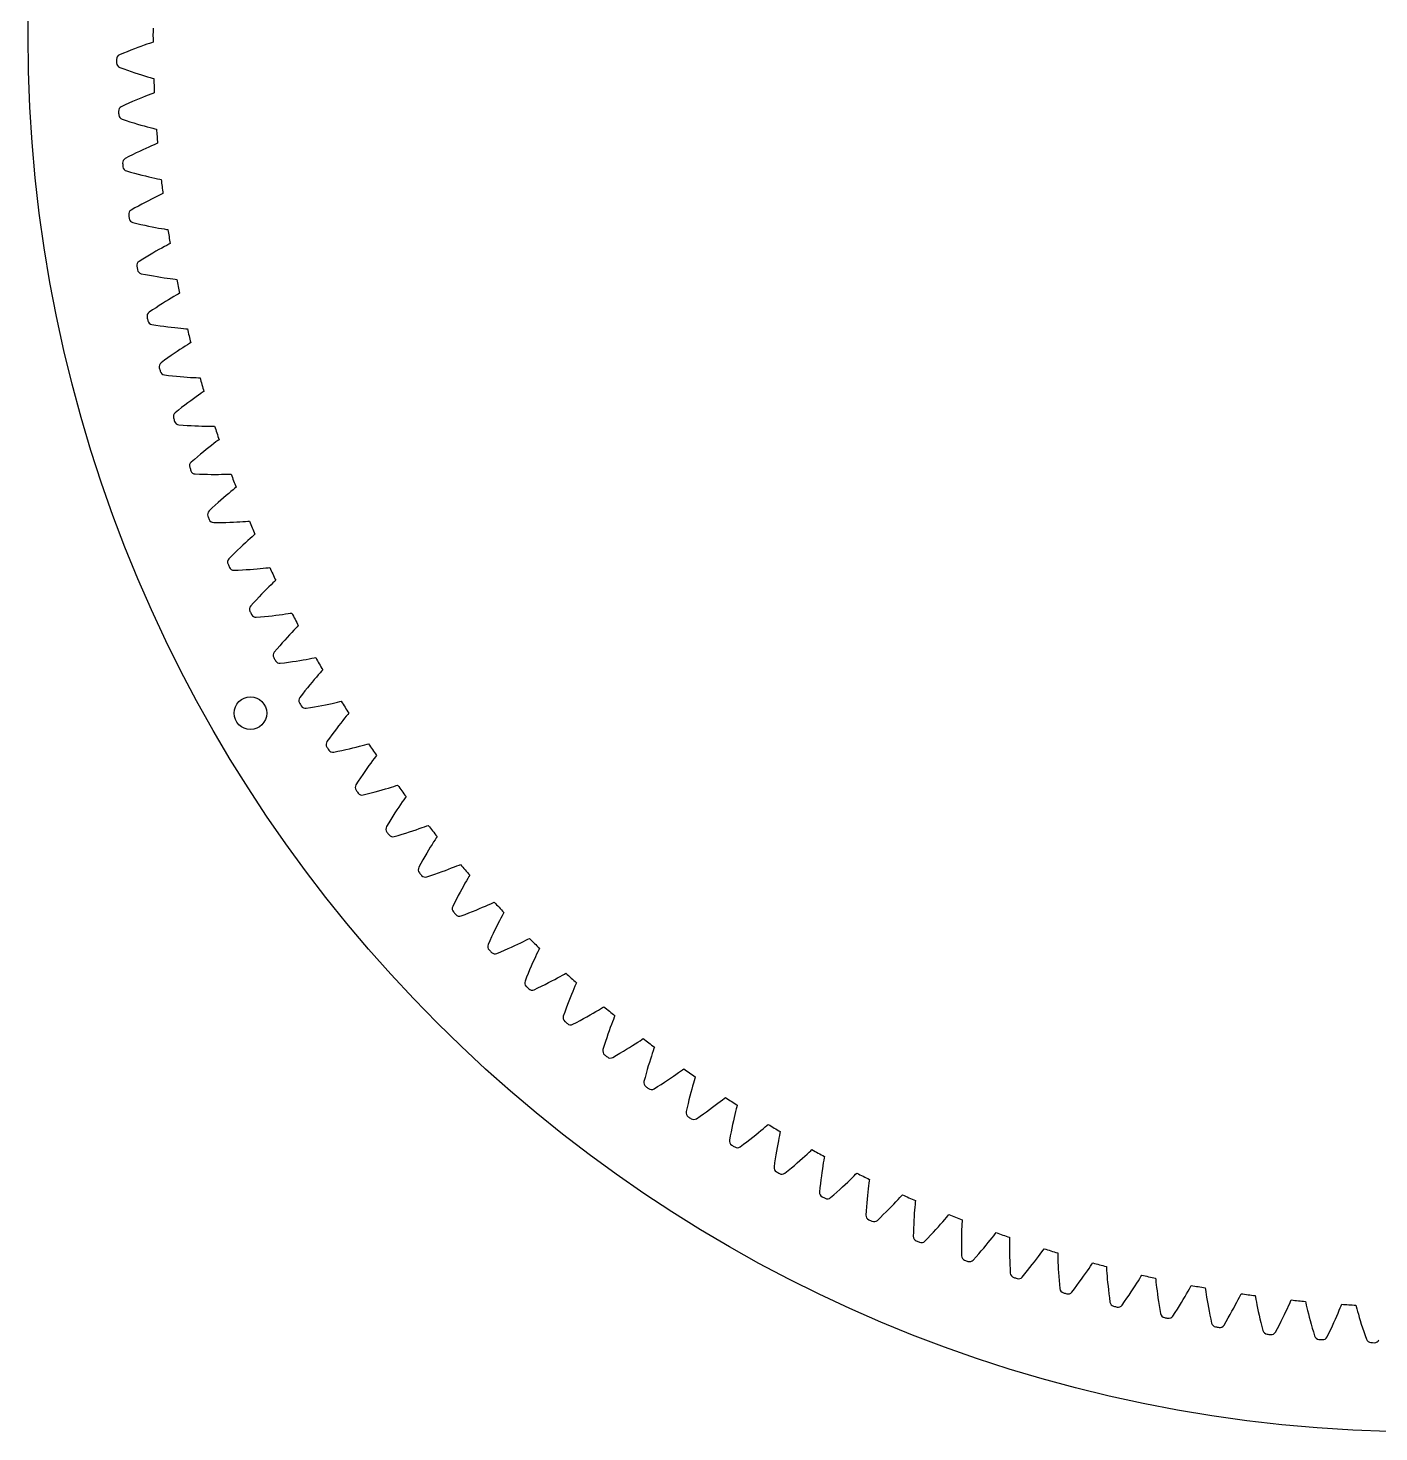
# Model space of a CAD drawing. Header units: millimetres. Extents: x -107 to 107, y -107 to 107.
# Drawn here: x -107.1 to -3.5, y -107.1 to 0.5 of the extents above; entities that cross this region are included whole.
import ezdxf

# ---------------------------------------------------------------- set-up
doc = ezdxf.new("R2010")
doc.units = ezdxf.units.MM

msp = doc.modelspace()

# ---------------------------------------------------------------- linework, layer by layer
at = {"layer": 'fixed_ring'}
for p, q in [((-98.927861, -1.050909), (-99.198449, -1.155532)), ((-98.668536, -0.953098), (-98.927861, -1.050909)), ((-98.421803, -0.862297), (-98.668536, -0.953098)), ((-98.189429, -0.778823), (-98.421803, -0.862297)), ((-97.973919, -0.703203), (-98.189429, -0.778823)), ((-97.779179, -0.636376), (-97.973919, -0.703203)), ((-97.612498, -0.580329), (-97.779179, -0.636376)), ((-97.49849, -0.542611), (-97.612498, -0.580329)), ((-99.769436, -1.384749), (-100.068299, -1.508315)), ((-99.479256, -1.266838), (-99.769436, -1.384749)), ((-99.198449, -1.155532), (-99.479256, -1.266838)), ((-100.04915, -2.471244), (-99.745611, -2.582831)), ((-99.745611, -2.582831), (-99.450972, -2.689112)), ((-99.450972, -2.689112), (-99.165962, -2.789166)), ((-99.165962, -2.789166), (-98.891429, -2.882948)), ((-98.891429, -2.882948), (-98.62842, -2.970373)), ((-98.62842, -2.970373), (-98.378272, -3.051293)), ((-98.378272, -3.051293), (-98.142764, -3.125462)), ((-98.142764, -3.125462), (-97.924418, -3.192455)), ((-97.924418, -3.192455), (-97.727174, -3.251486)), ((-97.727174, -3.251486), (-97.558397, -3.300863)), ((-97.558397, -3.300863), (-97.44298, -3.334018)), ((-99.635505, -5.350139), (-99.92922, -5.48549)), ((-99.350242, -5.220785), (-99.635505, -5.350139)), ((-99.074083, -5.098403), (-99.350242, -5.220785)), ((-98.807868, -4.983106), (-99.074083, -5.098403)), ((-98.552637, -4.875062), (-98.807868, -4.983106)), ((-98.309708, -4.774523), (-98.552637, -4.875062)), ((-98.080837, -4.681877), (-98.309708, -4.774523)), ((-97.868504, -4.597748), (-98.080837, -4.681877)), ((-97.676574, -4.523233), (-97.868504, -4.597748)), ((-97.512253, -4.460603), (-97.676574, -4.523233)), ((-97.399835, -4.418382), (-97.512253, -4.460603)), ((-99.871803, -6.446896), (-99.564067, -6.546327)), ((-99.564067, -6.546327), (-99.265437, -6.64081)), ((-99.265437, -6.64081), (-98.976674, -6.729454)), ((-98.976674, -6.729454), (-98.698629, -6.812248)), ((-98.698629, -6.812248), (-98.432353, -6.889147)), ((-98.432353, -6.889147), (-98.179185, -6.960058)), ((-98.179185, -6.960058), (-97.940914, -7.024805)), ((-97.940914, -7.024805), (-97.720077, -7.083064)), ((-97.720077, -7.083064), (-97.520643, -7.134207)), ((-97.520643, -7.134207), (-97.350036, -7.176835)), ((-97.350036, -7.176835), (-97.233392, -7.205376)), ((-97.817159, -8.577528), (-98.042166, -8.679199)), ((-97.608338, -8.485024), (-97.817159, -8.577528)), ((-97.419523, -8.402937), (-97.608338, -8.485024)), ((-97.257822, -8.333824), (-97.419523, -8.402937)), ((-97.147171, -8.287167), (-97.257822, -8.333824)), ((-99.34403, -9.30707), (-99.632131, -9.453991)), ((-99.064136, -9.166477), (-99.34403, -9.30707)), ((-98.79306, -9.033212), (-99.064136, -9.166477)), ((-98.531639, -8.907423), (-98.79306, -9.033212)), ((-98.280905, -8.789317), (-98.531639, -8.907423)), ((-98.042166, -8.679199), (-98.280905, -8.789317)), ((-99.536538, -10.412354), (-99.225093, -10.499471)), ((-99.225093, -10.499471), (-98.922942, -10.582007)), ((-98.922942, -10.582007), (-98.630883, -10.659102)), ((-98.630883, -10.659102), (-98.349767, -10.730775)), ((-98.349767, -10.730775), (-98.080644, -10.797027)), ((-98.080644, -10.797027), (-97.824857, -10.857818)), ((-97.824857, -10.857818), (-97.5842, -10.913041)), ((-97.5842, -10.913041), (-97.361222, -10.962474)), ((-97.361222, -10.962474), (-97.159912, -11.005648)), ((-97.159912, -11.005648), (-96.987745, -11.041459)), ((-96.987745, -11.041459), (-96.870059, -11.06534)), ((-98.099612, -12.817655), (-98.355824, -12.953739)), ((-97.853772, -12.689674), (-98.099612, -12.817655)), ((-97.619599, -12.570152), (-97.853772, -12.689674)), ((-97.398812, -12.459616), (-97.619599, -12.570152)), ((-97.193834, -12.358883), (-97.398812, -12.459616)), ((-97.008431, -12.269354), (-97.193834, -12.358883)), ((-96.849606, -12.193867), (-97.008431, -12.269354)), ((-96.740897, -12.142848), (-96.849606, -12.193867)), ((-98.895472, -13.249284), (-99.177504, -13.407543)), ((-98.621388, -13.097675), (-98.895472, -13.249284)), ((-98.355824, -12.953739), (-98.621388, -13.097675)), ((-99.043885, -14.361347), (-98.729223, -14.436014)), ((-98.729223, -14.436014), (-98.424029, -14.506473)), ((-98.424029, -14.506473), (-98.129136, -14.571895)), ((-98.129136, -14.571895), (-97.845393, -14.632336)), ((-97.845393, -14.632336), (-97.573849, -14.687836)), ((-97.573849, -14.687836), (-97.315847, -14.738409)), ((-97.315847, -14.738409), (-97.073185, -14.784021)), ((-97.073185, -14.784021), (-96.848418, -14.82455)), ((-96.848418, -14.82455), (-96.645551, -14.859686)), ((-96.645551, -14.859686), (-96.472096, -14.888624)), ((-96.472096, -14.888624), (-96.353553, -14.907808)), ((-96.443949, -16.116371), (-96.625646, -16.2132)), ((-96.28825, -16.034629), (-96.443949, -16.116371)), ((-96.181657, -15.979329), (-96.28825, -16.034629)), ((-98.29054, -17.170549), (-98.566057, -17.339894)), ((-98.0227, -17.008163), (-98.29054, -17.170549)), ((-97.763069, -16.853782), (-98.0227, -17.008163)), ((-97.512469, -16.70762), (-97.763069, -16.853782)), ((-97.271911, -16.569967), (-97.512469, -16.70762)), ((-97.042675, -16.44123), (-97.271911, -16.569967)), ((-96.826457, -16.322002), (-97.042675, -16.44123)), ((-96.625646, -16.2132), (-96.826457, -16.322002)), ((-98.394624, -18.287633), (-98.077241, -18.349731)), ((-98.077241, -18.349731), (-97.769488, -18.408)), ((-97.769488, -18.408), (-97.472228, -18.461647)), ((-97.472228, -18.461647), (-97.186305, -18.510759)), ((-97.186305, -18.510759), (-96.912769, -18.55542)), ((-96.912769, -18.55542), (-96.652961, -18.595695)), ((-96.652961, -18.595695), (-96.408678, -18.631624)), ((-96.408678, -18.631624), (-96.182477, -18.663185)), ((-96.182477, -18.663185), (-95.978373, -18.690229)), ((-95.978373, -18.690229), (-95.803905, -18.712248)), ((-95.803905, -18.712248), (-95.684694, -18.726703)), ((-96.536243, -20.424059), (-96.771139, -20.571167)), ((-96.312307, -20.28631), (-96.536243, -20.424059)), ((-96.101, -20.158581), (-96.312307, -20.28631)), ((-95.904673, -20.041881), (-96.101, -20.158581)), ((-95.72697, -19.937905), (-95.904673, -20.041881)), ((-95.574644, -19.850037), (-95.72697, -19.937905)), ((-95.470333, -19.790543), (-95.574644, -19.850037)), ((-97.53019, -21.064663), (-97.798757, -21.244828)), ((-97.269017, -20.891757), (-97.53019, -21.064663)), ((-97.015729, -20.727176), (-97.269017, -20.891757)), ((-96.771139, -20.571167), (-97.015729, -20.727176)), ((-97.58978, -22.185002), (-97.27018, -22.234433)), ((-97.27018, -22.234433), (-96.960353, -22.280421)), ((-96.960353, -22.280421), (-96.661195, -22.322207)), ((-96.661195, -22.322207), (-96.373546, -22.359913)), ((-96.373546, -22.359913), (-96.098451, -22.393664)), ((-96.098451, -22.393664), (-95.837247, -22.423579)), ((-95.837247, -22.423579), (-95.591728, -22.449767)), ((-95.591728, -22.449767), (-95.364451, -22.47231)), ((-95.364451, -22.47231), (-95.159434, -22.491218)), ((-95.159434, -22.491218), (-94.984229, -22.506283)), ((-94.984229, -22.506283), (-94.864537, -22.515988)), ((-94.709914, -23.634059), (-94.858626, -23.727913)), ((-94.608051, -23.570464), (-94.709914, -23.634059)), ((-96.361533, -24.742317), (-96.615624, -24.92547)), ((-96.114988, -24.567797), (-96.361533, -24.742317)), ((-95.876793, -24.402186), (-96.114988, -24.567797)), ((-95.647932, -24.245856), (-95.876793, -24.402186)), ((-95.429649, -24.099313), (-95.647932, -24.245856)), ((-95.223587, -23.963284), (-95.429649, -24.099313)), ((-95.032055, -23.838872), (-95.223587, -23.963284)), ((-94.858626, -23.727913), (-95.032055, -23.838872)), ((-96.615624, -24.92547), (-96.876816, -25.11617)), ((-96.630627, -26.047292), (-96.309314, -26.083978)), ((-96.309314, -26.083978), (-95.997904, -26.117612)), ((-95.997904, -26.117612), (-95.697321, -26.147471)), ((-95.697321, -26.147471), (-95.408401, -26.173712)), ((-95.408401, -26.173712), (-95.132181, -26.196499)), ((-95.132181, -26.196499), (-94.869995, -26.216005)), ((-94.869995, -26.216005), (-94.623629, -26.232412)), ((-94.623629, -26.232412), (-94.395635, -26.245902)), ((-94.395635, -26.245902), (-94.190028, -26.256644)), ((-94.190028, -26.256644), (-94.014363, -26.264732)), ((-94.014363, -26.264732), (-93.894379, -26.26967)), ((-94.396097, -27.87421), (-94.608382, -28.029315)), ((-94.195607, -27.730097), (-94.396097, -27.87421)), ((-94.009172, -27.598168), (-94.195607, -27.730097)), ((-93.840292, -27.480402), (-94.009172, -27.598168)), ((-93.695428, -27.38071), (-93.840292, -27.480402)), ((-93.596174, -27.313116), (-93.695428, -27.38071)), ((-95.54829, -28.746864), (-95.801694, -28.947798)), ((-95.301681, -28.553754), (-95.54829, -28.746864)), ((-95.062269, -28.36957), (-95.301681, -28.553754)), ((-94.830847, -28.194621), (-95.062269, -28.36957)), ((-94.608382, -28.029315), (-94.830847, -28.194621)), ((-95.518681, -29.868396), (-95.196164, -29.892279)), ((-95.196164, -29.892279), (-94.883663, -29.913505)), ((-94.883663, -29.913505), (-94.58213, -29.931391)), ((-94.58213, -29.931391), (-94.292395, -29.946124)), ((-94.292395, -29.946124), (-94.015488, -29.957912)), ((-94.015488, -29.957912), (-93.752733, -29.966979)), ((-93.752733, -29.966979), (-93.50591, -29.973578)), ((-93.50591, -29.973578), (-93.27756, -29.977993)), ((-93.27756, -29.977993), (-93.071689, -29.980552)), ((-93.071689, -29.980552), (-92.89584, -29.98165)), ((-92.89584, -29.98165), (-92.775756, -29.981814)), ((-92.673576, -31.189439), (-92.837641, -31.313826)), ((-92.532791, -31.084066), (-92.673576, -31.189439)), ((-92.436302, -31.012579), (-92.532791, -31.084066)), ((-93.859237, -32.126486), (-94.091137, -32.320042)), ((-93.634953, -31.942474), (-93.859237, -32.126486)), ((-93.419236, -31.768455), (-93.634953, -31.942474)), ((-93.213286, -31.605033), (-93.419236, -31.768455)), ((-93.018683, -31.453062), (-93.213286, -31.605033)), ((-92.837641, -31.313826), (-93.018683, -31.453062)), ((-94.329874, -32.522804), (-94.575089, -32.733653)), ((-94.091137, -32.320042), (-94.329874, -32.522804)), ((-94.255701, -33.642272), (-93.932489, -33.653313)), ((-93.932489, -33.653313), (-93.619391, -33.662099)), ((-93.619391, -33.662099), (-93.317386, -33.667983)), ((-93.317386, -33.667983), (-93.027294, -33.671186)), ((-93.027294, -33.671186), (-92.750137, -33.671955)), ((-92.750137, -33.671955), (-92.487229, -33.670569)), ((-92.487229, -33.670569), (-92.240339, -33.66735)), ((-92.240339, -33.66735), (-92.011994, -33.662683)), ((-92.011994, -33.662683), (-91.806184, -33.657056)), ((-91.806184, -33.657056), (-91.630431, -33.651161)), ((-91.630431, -33.651161), (-91.510434, -33.646551)), ((-92.082376, -35.457362), (-92.291004, -35.63982)), ((-91.883086, -35.285881), (-92.082376, -35.457362)), ((-91.694678, -35.126294), (-91.883086, -35.285881)), ((-91.519315, -34.97997), (-91.694678, -35.126294)), ((-91.360325, -34.849158), (-91.519315, -34.97997)), ((-91.22384, -34.738272), (-91.360325, -34.849158)), ((-91.130269, -34.663006), (-91.22384, -34.738272)), ((-92.962303, -36.247318), (-93.198942, -36.46775)), ((-92.731816, -36.035226), (-92.962303, -36.247318)), ((-92.507795, -35.832603), (-92.731816, -36.035226)), ((-92.291004, -35.63982), (-92.507795, -35.832603)), ((-92.843682, -37.362952), (-92.520287, -37.361135)), ((-92.520287, -37.361135), (-92.207087, -37.357467)), ((-92.207087, -37.357467), (-91.905087, -37.351339)), ((-91.905087, -37.351339), (-91.615097, -37.343006)), ((-91.615097, -37.343006), (-91.338129, -37.332756)), ((-91.338129, -37.332756), (-91.075484, -37.320919)), ((-91.075484, -37.320919), (-90.828917, -37.307887)), ((-90.828917, -37.307887), (-90.600938, -37.294146)), ((-90.600938, -37.294146), (-90.395514, -37.28034)), ((-90.395514, -37.28034), (-90.220135, -37.267463)), ((-90.220135, -37.267463), (-90.100416, -37.258086)), ((-90.056278, -38.590804), (-90.225685, -38.743984)), ((-89.902614, -38.453775), (-90.056278, -38.590804)), ((-89.770645, -38.33755), (-89.902614, -38.453775)), ((-89.680141, -38.258623), (-89.770645, -38.33755)), ((-91.225867, -39.69343), (-91.44774, -39.914518)), ((-91.010079, -39.482061), (-91.225867, -39.69343)), ((-90.801123, -39.280812), (-91.010079, -39.482061)), ((-90.599914, -39.090204), (-90.801123, -39.280812)), ((-90.407599, -38.910935), (-90.599914, -39.090204)), ((-90.225685, -38.743984), (-90.407599, -38.910935)), ((-91.44774, -39.914518), (-91.675428, -40.144183)), ((-89.51973, -40.912257), (-89.273876, -40.889433)), ((-89.273876, -40.889433), (-89.046624, -40.866638)), ((-89.046624, -40.866638), (-88.841911, -40.844677)), ((-88.841911, -40.844677), (-88.667182, -40.824838)), ((-88.667182, -40.824838), (-88.547931, -40.810708)), ((-91.284859, -41.024554), (-90.961792, -41.009882)), ((-90.961792, -41.009882), (-90.648985, -40.993764)), ((-90.648985, -40.993764), (-90.347468, -40.975635)), ((-90.347468, -40.975635), (-90.058038, -40.95578)), ((-90.058038, -40.95578), (-89.781696, -40.934527)), ((-89.781696, -40.934527), (-89.51973, -40.912257)), ((-88.175505, -41.876208), (-88.302749, -41.997588)), ((-88.08821, -41.793746), (-88.175505, -41.876208)), ((-89.167667, -42.859692), (-89.368457, -43.06909)), ((-88.974195, -42.661236), (-89.167667, -42.859692)), ((-88.789159, -42.474463), (-88.974195, -42.661236)), ((-88.614027, -42.300412), (-88.789159, -42.474463)), ((-88.450843, -42.140617), (-88.614027, -42.300412)), ((-88.302749, -41.997588), (-88.450843, -42.140617)), ((-89.788579, -43.518605), (-90.006956, -43.757141)), ((-89.575671, -43.288871), (-89.788579, -43.518605)), ((-89.368457, -43.06909), (-89.575671, -43.288871)), ((-89.581696, -44.621288), (-89.259467, -44.593783)), ((-89.259467, -44.593783), (-88.947549, -44.565242)), ((-88.947549, -44.565242), (-88.64699, -44.53514)), ((-88.64699, -44.53514), (-88.358579, -44.503794)), ((-88.358579, -44.503794), (-88.0833, -44.471571)), ((-88.0833, -44.471571), (-87.822427, -44.438904)), ((-87.822427, -44.438904), (-87.577674, -44.406324)), ((-87.577674, -44.406324), (-87.351508, -44.374513)), ((-87.351508, -44.374513), (-87.14783, -44.34443)), ((-87.14783, -44.34443), (-86.974028, -44.31766)), ((-86.974028, -44.31766), (-86.855433, -44.298801)), ((-87.20779, -46.164812), (-87.393219, -46.370803)), ((-87.030326, -45.97083), (-87.20779, -46.164812)), ((-86.862251, -45.789954), (-87.030326, -45.97083)), ((-86.70555, -45.623798), (-86.862251, -45.789954)), ((-86.563258, -45.474994), (-86.70555, -45.623798)), ((-86.440941, -45.348652), (-86.563258, -45.474994)), ((-86.356994, -45.262784), (-86.440941, -45.348652)), ((-87.987444, -47.05388), (-88.196165, -47.300909)), ((-87.783838, -46.815863), (-87.987444, -47.05388)), ((-87.585525, -46.588018), (-87.783838, -46.815863)), ((-87.393219, -46.370803), (-87.585525, -46.588018)), ((-87.736885, -48.147467), (-87.416005, -48.107172)), ((-87.416005, -48.107172), (-87.105468, -48.066253)), ((-87.105468, -48.066253), (-86.806344, -48.024226)), ((-86.806344, -48.024226), (-86.519407, -47.981438)), ((-86.519407, -47.981438), (-86.245627, -47.938297)), ((-86.245627, -47.938297), (-85.986258, -47.895284)), ((-85.986258, -47.895284), (-85.742994, -47.852999)), ((-85.742994, -47.852999), (-85.518272, -47.812222)), ((-85.518272, -47.812222), (-85.315951, -47.774065)), ((-85.315951, -47.774065), (-85.14335, -47.740406)), ((-85.14335, -47.740406), (-85.025599, -47.716847)), ((-85.133879, -49.394508), (-85.303491, -49.595391)), ((-84.973129, -49.207092), (-85.133879, -49.394508)), ((-84.823157, -49.034838), (-84.973129, -49.207092)), ((-84.686894, -48.880495), (-84.823157, -49.034838)), ((-84.569696, -48.749389), (-84.686894, -48.880495)), ((-84.489229, -48.660252), (-84.569696, -48.749389)), ((-86.047182, -50.514753), (-86.245918, -50.769885)), ((-85.8532, -50.26883), (-86.047182, -50.514753)), ((-85.664102, -50.03328), (-85.8532, -50.26883)), ((-85.480584, -49.808592), (-85.664102, -50.03328)), ((-85.303491, -49.595391), (-85.480584, -49.808592)), ((-85.753345, -51.597514), (-85.43432, -51.544494)), ((-85.43432, -51.544494), (-85.125655, -51.491262)), ((-85.125655, -51.491262), (-84.828438, -51.437375)), ((-84.828438, -51.437375), (-84.543429, -51.383214)), ((-84.543429, -51.383214), (-84.271581, -51.329222)), ((-84.271581, -51.329222), (-84.014127, -51.275932)), ((-84.014127, -51.275932), (-83.772737, -51.224009)), ((-83.772737, -51.224009), (-83.549813, -51.17433)), ((-83.549813, -51.17433), (-83.34917, -51.128159)), ((-83.34917, -51.128159), (-83.178044, -51.087665)), ((-83.178044, -51.087665), (-83.061322, -51.059444)), ((-82.949646, -52.546425), (-83.102819, -52.740083)), ((-82.806641, -52.368345), (-82.949646, -52.546425)), ((-82.676622, -52.208705), (-82.806641, -52.368345)), ((-82.564729, -52.073044), (-82.676622, -52.208705)), ((-82.48787, -51.980778), (-82.564729, -52.073044)), ((-83.786811, -53.642311), (-83.970863, -53.895752)), ((-83.607227, -53.39943), (-83.786811, -53.642311)), ((-83.432787, -53.167623), (-83.607227, -53.39943)), ((-83.26431, -52.947551), (-83.432787, -53.167623)), ((-83.102819, -52.740083), (-83.26431, -52.947551)), ((-83.970863, -53.895752), (-84.159298, -54.158583)), ((-83.317546, -54.900314), (-83.011242, -54.834852)), ((-83.011242, -54.834852), (-82.716402, -54.769192)), ((-82.716402, -54.769192), (-82.433772, -54.703743)), ((-82.433772, -54.703743), (-82.164285, -54.638985)), ((-82.164285, -54.638985), (-81.909153, -54.575502)), ((-81.909153, -54.575502), (-81.670018, -54.514023)), ((-81.670018, -54.514023), (-81.449246, -54.45552)), ((-81.449246, -54.45552), (-81.250596, -54.40141)), ((-81.250596, -54.40141), (-81.081215, -54.354145)), ((-81.081215, -54.354145), (-80.965708, -54.321305)), ((-83.63421, -54.965975), (-83.317546, -54.900314)), ((-80.795003, -55.80267), (-80.940355, -56.002265)), ((-80.659191, -55.619045), (-80.795003, -55.80267)), ((-80.535622, -55.454363), (-80.659191, -55.619045)), ((-80.429211, -55.314361), (-80.535622, -55.454363)), ((-80.35608, -55.219113), (-80.429211, -55.314361)), ((-81.587938, -56.930973), (-81.761768, -57.191531)), ((-81.418152, -56.681144), (-81.587938, -56.930973)), ((-81.253066, -56.442586), (-81.418152, -56.681144)), ((-81.093471, -56.215989), (-81.253066, -56.442586)), ((-80.940355, -56.002265), (-81.093471, -56.215989)), ((-81.761768, -57.191531), (-81.939605, -57.461646)), ((-81.06903, -58.169325), (-80.76557, -58.091737)), ((-80.76557, -58.091737), (-80.473574, -58.014407)), ((-80.473574, -58.014407), (-80.193769, -57.937773)), ((-80.193769, -57.937773), (-79.92707, -57.862353)), ((-79.92707, -57.862353), (-79.674664, -57.788777)), ((-79.674664, -57.788777), (-79.438162, -57.717839)), ((-79.438162, -57.717839), (-79.21989, -57.650606)), ((-79.21989, -57.650606), (-79.023549, -57.588641)), ((-79.023549, -57.588641), (-78.856181, -57.534679)), ((-78.856181, -57.534679), (-78.742071, -57.497272)), ((-81.382833, -58.247523), (-81.06903, -58.169325)), ((-78.649909, -59.175896), (-78.794406, -59.395538)), ((-78.512607, -58.97068), (-78.649909, -59.175896)), ((-78.384202, -58.781801), (-78.512607, -58.97068)), ((-78.267278, -58.612337), (-78.384202, -58.781801)), ((-78.166517, -58.468215), (-78.267278, -58.612337)), ((-78.097231, -58.370134), (-78.166517, -58.468215)), ((-79.260057, -60.129615), (-79.423391, -60.396878)), ((-79.100338, -59.873234), (-79.260057, -60.129615)), ((-78.944866, -59.628301), (-79.100338, -59.873234)), ((-78.794406, -59.395538), (-78.944866, -59.628301)), ((-79.423391, -60.396878), (-79.590348, -60.67385)), ((-78.692326, -61.346358), (-78.392192, -61.256767)), ((-78.392192, -61.256767), (-78.103501, -61.167889)), ((-78.103501, -61.167889), (-77.826964, -61.080192)), ((-77.826964, -61.080192), (-77.563474, -60.994229)), ((-77.563474, -60.994229), (-77.314192, -60.910676)), ((-77.314192, -60.910676), (-77.080698, -60.830392)), ((-77.080698, -60.830392), (-76.865271, -60.754534)), ((-76.865271, -60.754534), (-76.671549, -60.684812)), ((-76.671549, -60.684812), (-76.506459, -60.624238)), ((-76.506459, -60.624238), (-76.393926, -60.582325)), ((-79.002773, -61.436971), (-78.692326, -61.346358)), ((-76.235101, -62.255958), (-76.370752, -62.481171)), ((-76.106066, -62.045445), (-76.235101, -62.255958)), ((-75.985272, -61.851611), (-76.106066, -62.045445)), ((-75.875177, -61.677632), (-75.985272, -61.851611)), ((-75.780226, -61.529618), (-75.875177, -61.677632)), ((-75.714894, -61.42886), (-75.780226, -61.529618)), ((-76.80685, -63.23318), (-76.959429, -63.506726)), ((-76.657449, -62.970652), (-76.80685, -63.23318)), ((-76.511839, -62.719731), (-76.657449, -62.970652)), ((-76.370752, -62.481171), (-76.511839, -62.719731)), ((-76.959429, -63.506726), (-77.115243, -63.790116)), ((-76.497794, -64.529273), (-76.191195, -64.42639)), ((-76.191195, -64.42639), (-75.894859, -64.324938)), ((-75.894859, -64.324938), (-75.60993, -64.224653)), ((-75.60993, -64.224653), (-75.337098, -64.126031)), ((-75.337098, -64.126031), (-75.077234, -64.02966)), ((-75.077234, -64.02966), (-74.831471, -63.936263)), ((-74.831471, -63.936263), (-74.601353, -63.846759)), ((-74.601353, -63.846759), (-74.389113, -63.762396)), ((-74.389113, -63.762396), (-74.198316, -63.685028)), ((-74.198316, -63.685028), (-74.035764, -63.617939)), ((-74.035764, -63.617939), (-73.924986, -63.571585)), ((-73.274111, -64.49373), (-73.363102, -64.645402)), ((-73.212836, -64.390455), (-73.274111, -64.49373)), ((-73.826339, -65.468008), (-73.95783, -65.711989)), ((-73.699749, -65.23758), (-73.826339, -65.468008)), ((-73.579186, -65.022104), (-73.699749, -65.23758)), ((-73.466193, -64.82362), (-73.579186, -65.022104)), ((-73.363102, -64.645402), (-73.466193, -64.82362)), ((-74.373779, -66.516156), (-74.518203, -66.805516)), ((-74.232195, -66.236761), (-74.373779, -66.516156)), ((-74.09335, -65.9685), (-74.232195, -66.236761)), ((-73.95783, -65.711989), (-74.09335, -65.9685)), ((-72.004048, -66.762172), (-71.79533, -66.669438)), ((-71.79533, -66.669438), (-71.607759, -66.584545)), ((-71.607759, -66.584545), (-71.448004, -66.511046)), ((-71.448004, -66.511046), (-71.339156, -66.460325)), ((-73.871855, -67.519542), (-73.569589, -67.404551)), ((-73.569589, -67.404551), (-73.277521, -67.291398)), ((-73.277521, -67.291398), (-72.996804, -67.179864)), ((-72.996804, -67.179864), (-72.728109, -67.070473)), ((-72.728109, -67.070473), (-72.472282, -66.963847)), ((-72.472282, -66.963847), (-72.230426, -66.860753)), ((-72.230426, -66.860753), (-72.004048, -66.762172)), ((-70.830949, -67.693131), (-70.935961, -67.895949)), ((-70.735025, -67.510954), (-70.830949, -67.693131)), ((-70.652134, -67.355864), (-70.735025, -67.510954)), ((-70.595014, -67.250235), (-70.652134, -67.355864)), ((-71.412094, -68.862039), (-71.540164, -69.135607)), ((-71.286879, -68.600343), (-71.412094, -68.862039)), ((-71.165192, -68.351327), (-71.286879, -68.600343)), ((-71.047863, -68.116048), (-71.165192, -68.351327)), ((-70.935961, -67.895949), (-71.047863, -68.116048)), ((-71.670528, -69.42041), (-71.803334, -69.715284)), ((-71.540164, -69.135607), (-71.670528, -69.42041)), ((-70.268255, -70.02885), (-70.004121, -69.908863)), ((-70.004121, -69.908863), (-69.752736, -69.792151)), ((-69.752736, -69.792151), (-69.51517, -69.679523)), ((-69.51517, -69.679523), (-69.292891, -69.572019)), ((-69.292891, -69.572019), (-69.088024, -69.471061)), ((-69.088024, -69.471061), (-68.903977, -69.378778)), ((-68.903977, -69.378778), (-68.747269, -69.298986)), ((-68.747269, -69.298986), (-68.640524, -69.243977)), ((-71.12911, -70.403048), (-70.831655, -70.276131)), ((-70.831655, -70.276131), (-70.544316, -70.151456)), ((-70.544316, -70.151456), (-70.268255, -70.02885)), ((-68.283636, -70.886811), (-68.391518, -71.126568)), ((-68.180573, -70.662437), (-68.283636, -70.886811)), ((-68.083707, -70.455604), (-68.180573, -70.662437)), ((-67.995102, -70.269758), (-68.083707, -70.455604)), ((-67.918442, -70.111495), (-67.995102, -70.269758)), ((-67.865566, -70.003678), (-67.918442, -70.111495)), ((-68.735013, -71.925136), (-68.853951, -72.214897)), ((-68.617921, -71.646692), (-68.735013, -71.925136)), ((-68.503209, -71.380225), (-68.617921, -71.646692)), ((-68.391518, -71.126568), (-68.503209, -71.380225)), ((-66.271475, -72.162836), (-66.091243, -72.063309)), ((-66.091243, -72.063309), (-65.937831, -71.97735)), ((-65.937831, -71.97735), (-65.833358, -71.918141)), ((-68.853951, -72.214897), (-68.974929, -72.514817)), ((-68.273896, -73.175233), (-67.981721, -73.03659)), ((-67.981721, -73.03659), (-67.699566, -72.90059)), ((-67.699566, -72.90059), (-67.428598, -72.767106)), ((-67.428598, -72.767106), (-67.169443, -72.636713)), ((-67.169443, -72.636713), (-66.922896, -72.510099)), ((-66.922896, -72.510099), (-66.689996, -72.388115)), ((-66.689996, -72.388115), (-66.472166, -72.271859)), ((-66.472166, -72.271859), (-66.271475, -72.162836)), ((-65.228811, -73.106672), (-65.317377, -73.317193)), ((-65.147664, -72.917451), (-65.228811, -73.106672)), ((-65.077356, -72.756266), (-65.147664, -72.917451)), ((-65.028809, -72.646431), (-65.077356, -72.756266)), ((-65.611221, -74.04724), (-65.715249, -74.318057)), ((-65.509703, -73.789344), (-65.611221, -74.04724)), ((-65.411438, -73.545487), (-65.509703, -73.789344)), ((-65.317377, -73.317193), (-65.411438, -73.545487)), ((-65.928503, -74.895196), (-66.037461, -75.199689)), ((-65.821179, -74.600936), (-65.928503, -74.895196)), ((-65.715249, -74.318057), (-65.821179, -74.600936)), ((-64.482322, -75.390302), (-64.228556, -75.249709)), ((-64.228556, -75.249709), (-63.987238, -75.113393)), ((-63.987238, -75.113393), (-63.759372, -74.982247)), ((-63.759372, -74.982247), (-63.546336, -74.857423)), ((-63.546336, -74.857423), (-63.350138, -74.740507)), ((-63.350138, -74.740507), (-63.174005, -74.633893)), ((-63.174005, -74.633893), (-63.024132, -74.541903)), ((-63.024132, -74.541903), (-62.922095, -74.478587)), ((-62.133371, -75.285993), (-62.197214, -75.449846)), ((-62.089228, -75.174316), (-62.133371, -75.285993)), ((-65.310726, -75.831713), (-65.024294, -75.681564)), ((-65.024294, -75.681564), (-64.747769, -75.534453)), ((-64.747769, -75.534453), (-64.482322, -75.390302)), ((-62.524304, -76.335443), (-62.615489, -76.597172)), ((-62.435811, -76.087872), (-62.524304, -76.335443)), ((-62.350901, -75.85602), (-62.435811, -76.087872)), ((-62.270774, -75.642144), (-62.350901, -75.85602)), ((-62.197214, -75.449846), (-62.270774, -75.642144)), ((-62.898807, -77.457072), (-62.995574, -77.765656)), ((-62.803267, -77.158777), (-62.898807, -77.457072)), ((-62.708667, -76.871911), (-62.803267, -77.158777)), ((-62.615489, -76.597172), (-62.708667, -76.871911)), ((-60.950403, -77.597918), (-60.727931, -77.457816)), ((-60.727931, -77.457816), (-60.520026, -77.324621)), ((-60.520026, -77.324621), (-60.328631, -77.199997)), ((-60.328631, -77.199997), (-60.156876, -77.086465)), ((-60.156876, -77.086465), (-60.010779, -76.98859)), ((-60.010779, -76.98859), (-59.91134, -76.921267)), ((-62.244286, -78.368287), (-61.96405, -78.206869)), ((-61.96405, -78.206869), (-61.693593, -78.048881)), ((-61.693593, -78.048881), (-61.434087, -77.894291)), ((-61.434087, -77.894291), (-61.186111, -77.74372)), ((-61.186111, -77.74372), (-60.950403, -77.597918)), ((-59.361461, -78.509947), (-59.440041, -78.760841)), ((-59.285835, -78.274902), (-59.361461, -78.509947)), ((-59.214275, -78.05801), (-59.285835, -78.274902)), ((-59.148418, -77.86294), (-59.214275, -78.05801)), ((-59.091139, -77.696678), (-59.148418, -77.86294)), ((-59.051472, -77.583334), (-59.091139, -77.696678)), ((-59.68605, -79.594614), (-59.769656, -79.896471)), ((-59.60293, -79.304213), (-59.68605, -79.594614)), ((-59.520748, -79.025988), (-59.60293, -79.304213)), ((-59.440041, -78.760841), (-59.520748, -79.025988)), ((-57.398021, -79.669553), (-57.211732, -79.537419)), ((-57.211732, -79.537419), (-57.044626, -79.417148)), ((-57.044626, -79.417148), (-56.902536, -79.313542)), ((-56.902536, -79.313542), (-56.805852, -79.242319)), ((-59.769656, -79.896471), (-59.854078, -80.208658)), ((-59.079426, -80.780944), (-58.805829, -80.608513)), ((-58.805829, -80.608513), (-58.541866, -80.439898)), ((-58.541866, -80.439898), (-58.288711, -80.275113)), ((-58.288711, -80.275113), (-58.046918, -80.114802)), ((-58.046918, -80.114802), (-57.817192, -79.959744)), ((-57.817192, -79.959744), (-57.600466, -79.810908)), ((-57.600466, -79.810908), (-57.398021, -79.669553)), ((-56.127026, -80.570016), (-56.193247, -80.807882)), ((-56.064145, -80.350451), (-56.127026, -80.570016)), ((-56.006096, -80.152916), (-56.064145, -80.350451)), ((-55.955472, -79.984509), (-56.006096, -80.152916)), ((-55.920342, -79.869677), (-55.955472, -79.984509)), ((-56.402949, -81.61112), (-56.474458, -81.904596)), ((-56.331893, -81.329847), (-56.402949, -81.61112)), ((-56.261791, -81.061701), (-56.331893, -81.329847)), ((-56.193247, -80.807882), (-56.261791, -81.061701)), ((-54.185258, -81.888512), (-54.00437, -81.749075)), ((-54.00437, -81.749075), (-53.842177, -81.622256)), ((-53.842177, -81.622256), (-53.704319, -81.513083)), ((-53.704319, -81.513083), (-53.610543, -81.438073)), ((-56.545997, -82.209538), (-56.617941, -82.524835)), ((-56.474458, -81.904596), (-56.545997, -82.209538)), ((-55.554623, -82.882699), (-55.297573, -82.703722)), ((-55.297573, -82.703722), (-55.051169, -82.529003)), ((-55.051169, -82.529003), (-54.81594, -82.359206)), ((-54.81594, -82.359206), (-54.592561, -82.195138)), ((-54.592561, -82.195138), (-54.381924, -82.037803)), ((-54.381924, -82.037803), (-54.185258, -81.888512)), ((-52.879469, -82.737732), (-52.936181, -82.978043)), ((-52.825367, -82.51584), (-52.879469, -82.737732)), ((-52.775217, -82.316154), (-52.825367, -82.51584)), ((-52.731328, -82.145867), (-52.775217, -82.316154)), ((-52.700791, -82.02973), (-52.731328, -82.145867)), ((-55.821149, -83.065871), (-55.554623, -82.882699)), ((-53.113783, -83.788983), (-53.173568, -84.08507)), ((-53.053965, -83.505107), (-53.113783, -83.788983)), ((-52.994579, -83.234386), (-53.053965, -83.505107)), ((-52.936181, -82.978043), (-52.994579, -83.234386)), ((-50.886817, -83.977987), (-50.711616, -83.83147)), ((-50.711616, -83.83147), (-50.554593, -83.698303)), ((-50.554593, -83.698303), (-50.421184, -83.583735)), ((-50.421184, -83.583735), (-50.330464, -83.505056)), ((-53.232927, -84.392615), (-53.292279, -84.710522)), ((-53.173568, -84.08507), (-53.232927, -84.392615)), ((-52.215574, -85.02583), (-51.965843, -84.836775)), ((-51.965843, -84.836775), (-51.72658, -84.652398)), ((-51.72658, -84.652398), (-51.498287, -84.473384)), ((-51.498287, -84.473384), (-51.281608, -84.300564)), ((-51.281608, -84.300564), (-51.077392, -84.13498)), ((-51.077392, -84.13498), (-50.886817, -83.977987)), ((-49.595412, -85.016998), (-49.643572, -85.27546)), ((-49.548298, -84.774623), (-49.595412, -85.016998)), ((-49.503061, -84.550756), (-49.548298, -84.774623)), ((-49.460889, -84.349234), (-49.503061, -84.550756)), ((-49.423805, -84.177336), (-49.460889, -84.349234)), ((-49.39791, -84.060077), (-49.423805, -84.177336)), ((-52.474607, -85.219453), (-52.215574, -85.02583)), ((-49.740633, -85.834358), (-49.788599, -86.132588)), ((-49.692149, -85.548328), (-49.740633, -85.834358)), ((-49.643572, -85.27546), (-49.692149, -85.548328)), ((-47.692097, -86.099122), (-47.507914, -85.934677)), ((-47.507914, -85.934677), (-47.338676, -85.78131)), ((-47.338676, -85.78131), (-47.187072, -85.642005)), ((-47.187072, -85.642005), (-47.058323, -85.522224)), ((-47.058323, -85.522224), (-46.970803, -85.440001)), ((-46.038133, -86.075704), (-46.068354, -86.24894)), ((-46.01692, -85.957507), (-46.038133, -86.075704)), ((-49.835684, -86.442249), (-49.88235, -86.762265)), ((-49.788599, -86.132588), (-49.835684, -86.442249)), ((-49.045092, -87.238286), (-48.793962, -87.034517)), ((-48.793962, -87.034517), (-48.551944, -86.835684)), ((-48.551944, -86.835684), (-48.3202, -86.64194)), ((-48.3202, -86.64194), (-48.099205, -86.453991)), ((-48.099205, -86.453991), (-47.889568, -86.272694)), ((-47.889568, -86.272694), (-47.692097, -86.099122)), ((-46.176222, -86.921524), (-46.214069, -87.181697)), ((-46.138782, -86.677468), (-46.176222, -86.921524)), ((-46.10248, -86.451979), (-46.138782, -86.677468)), ((-46.068354, -86.24894), (-46.10248, -86.451979)), ((-46.324905, -88.043912), (-46.359642, -88.355201)), ((-46.288833, -87.744011), (-46.324905, -88.043912)), ((-46.251759, -87.45628), (-46.288833, -87.744011)), ((-46.214069, -87.181697), (-46.251759, -87.45628)), ((-44.624069, -88.297897), (-44.421804, -88.108409)), ((-44.421804, -88.108409), (-44.23139, -87.927123)), ((-44.23139, -87.927123), (-44.053891, -87.755486)), ((-44.053891, -87.755486), (-43.890884, -87.595511)), ((-43.890884, -87.595511), (-43.744938, -87.45029)), ((-43.744938, -87.45029), (-43.621053, -87.325485)), ((-43.621053, -87.325485), (-43.536871, -87.239847)), ((-42.629002, -88.216504), (-42.65631, -88.443257)), ((-42.602975, -88.012268), (-42.629002, -88.216504)), ((-42.579665, -87.837968), (-42.602975, -88.012268)), ((-42.563168, -87.719021), (-42.579665, -87.837968)), ((-46.359642, -88.355201), (-46.393548, -88.676819)), ((-45.538026, -89.119177), (-45.295196, -88.905585)), ((-45.295196, -88.905585), (-45.061274, -88.697288)), ((-45.061274, -88.697288), (-44.837417, -88.494483)), ((-44.837417, -88.494483), (-44.624069, -88.297897)), ((-42.738235, -89.225946), (-42.76384, -89.514923)), ((-42.711492, -88.950081), (-42.738235, -89.225946)), ((-42.684018, -88.688609), (-42.711492, -88.950081)), ((-42.65631, -88.443257), (-42.684018, -88.688609)), ((-40.530209, -89.437535), (-40.373691, -89.271207)), ((-40.373691, -89.271207), (-40.233634, -89.120298)), ((-40.233634, -89.120298), (-40.114809, -88.990666)), ((-40.114809, -88.990666), (-40.034098, -88.901749)), ((-42.810295, -90.128445), (-42.831388, -90.451157)), ((-42.787961, -89.816021), (-42.810295, -90.128445)), ((-42.76384, -89.514923), (-42.787961, -89.816021)), ((-41.499354, -90.418642), (-41.283736, -90.207099)), ((-41.283736, -90.207099), (-41.078372, -90.002186)), ((-41.078372, -90.002186), (-40.883801, -89.804806)), ((-40.883801, -89.804806), (-40.700745, -89.616093)), ((-40.700745, -89.616093), (-40.530209, -89.437535)), ((-39.124322, -90.31546), (-39.141378, -90.577817)), ((-39.10639, -90.0692), (-39.124322, -90.31546)), ((-39.088119, -89.84154), (-39.10639, -90.0692)), ((-39.070231, -89.636431), (-39.088119, -89.84154)), ((-39.05387, -89.461342), (-39.070231, -89.636431)), ((-39.042115, -89.341834), (-39.05387, -89.461342)), ((-41.958956, -90.859152), (-41.724809, -90.636076)), ((-41.724809, -90.636076), (-41.499354, -90.418642)), ((-39.183361, -91.446112), (-39.193256, -91.759177)), ((-39.17123, -91.144294), (-39.183361, -91.446112)), ((-39.157133, -90.854527), (-39.17123, -91.144294)), ((-39.141378, -90.577817), (-39.157133, -90.854527)), ((-37.467722, -91.564163), (-37.281152, -91.359204)), ((-37.281152, -91.359204), (-37.105743, -91.163362)), ((-37.105743, -91.163362), (-36.942441, -90.978165)), ((-36.942441, -90.978165), (-36.79266, -90.805746)), ((-36.79266, -90.805746), (-36.658713, -90.649388)), ((-36.658713, -90.649388), (-36.545135, -90.515135)), ((-36.545135, -90.515135), (-36.468023, -90.423079)), ((-35.485429, -91.324518), (-35.494635, -91.552725)), ((-35.47571, -91.118861), (-35.485429, -91.324518)), ((-35.466323, -90.943259), (-35.47571, -91.118861)), ((-35.459328, -90.823378), (-35.466323, -90.943259)), ((-39.193256, -91.759177), (-39.201502, -92.082473)), ((-38.31354, -92.455461), (-38.088447, -92.223251)), ((-38.088447, -92.223251), (-37.871814, -91.997027)), ((-37.871814, -91.997027), (-37.664777, -91.777078)), ((-37.664777, -91.777078), (-37.467722, -91.564163)), ((-35.514116, -92.339448), (-35.516681, -92.629546)), ((-35.509375, -92.062331), (-35.514116, -92.339448)), ((-35.502762, -91.799503), (-35.509375, -92.062331)), ((-35.494635, -91.552725), (-35.502762, -91.799503)), ((-33.452069, -92.566484), (-33.29626, -92.374941)), ((-33.29626, -92.374941), (-33.153451, -92.196703)), ((-33.153451, -92.196703), (-33.025827, -92.035143)), ((-33.025827, -92.035143), (-32.917676, -91.89648)), ((-32.917676, -91.89648), (-32.844285, -91.801432)), ((-31.825095, -92.457212), (-31.826629, -92.663094)), ((-31.822696, -92.281377), (-31.825095, -92.457212)), ((-31.820473, -92.161312), (-31.822696, -92.281377)), ((-35.516681, -92.629546), (-35.516804, -92.931609)), ((-35.516804, -92.931609), (-35.514244, -93.244819)), ((-35.514244, -93.244819), (-35.509631, -93.568187)), ((-34.391859, -93.664603), (-34.184391, -93.429945)), ((-34.184391, -93.429945), (-33.986262, -93.201939)), ((-33.986262, -93.201939), (-33.797828, -92.981358)), ((-33.797828, -92.981358), (-33.619554, -92.769144)), ((-33.619554, -92.769144), (-33.452069, -92.566484)), ((-31.826629, -92.663094), (-31.826756, -92.891486)), ((-31.826756, -92.891486), (-31.825065, -93.138392)), ((-31.825065, -93.138392), (-31.821224, -93.401275)), ((-31.821224, -93.401275), (-31.814944, -93.678362)), ((-29.745501, -93.823238), (-29.59743, -93.625652)), ((-29.59743, -93.625652), (-29.46182, -93.441877)), ((-29.46182, -93.441877), (-29.34072, -93.275372)), ((-29.34072, -93.275372), (-29.238167, -93.132519)), ((-29.238167, -93.132519), (-29.168613, -93.034628)), ((-28.131303, -93.353521), (-28.128751, -93.473578)), ((-28.128751, -93.473578), (-28.124157, -93.64937)), ((-34.607542, -93.905578), (-34.391859, -93.664603)), ((-31.814944, -93.678362), (-31.805974, -93.968333)), ((-31.805974, -93.968333), (-31.794087, -94.270161)), ((-31.794087, -94.270161), (-31.779078, -94.583022)), ((-31.779078, -94.583022), (-31.761612, -94.905951)), ((-30.442916, -94.715131), (-30.254008, -94.479429)), ((-30.254008, -94.479429), (-30.074493, -94.251531)), ((-30.074493, -94.251531), (-29.904796, -94.032396)), ((-29.904796, -94.032396), (-29.745501, -93.823238)), ((-28.124157, -93.64937), (-28.117506, -93.85515)), ((-28.117506, -93.85515), (-28.108551, -94.083367)), ((-28.108551, -94.083367), (-28.097046, -94.33001)), ((-28.097046, -94.33001), (-28.082756, -94.592533)), ((-28.082756, -94.592533), (-28.065466, -94.869151)), ((-25.8518, -94.728322), (-25.723604, -94.539301)), ((-25.723604, -94.539301), (-25.609219, -94.368113)), ((-25.609219, -94.368113), (-25.512427, -94.221296)), ((-25.512427, -94.221296), (-25.44682, -94.120717)), ((-24.397652, -94.398118), (-24.390329, -94.517979)), ((-24.390329, -94.517979), (-24.37875, -94.693449)), ((-24.37875, -94.693449), (-24.363922, -94.898802)), ((-30.846823, -95.207211), (-30.640891, -94.957852)), ((-30.640891, -94.957852), (-30.442916, -94.715131)), ((-28.065466, -94.869151), (-28.044975, -95.158536)), ((-28.044975, -95.158536), (-28.021097, -95.459653)), ((-28.021097, -95.459653), (-27.993662, -95.77167)), ((-27.993662, -95.77167), (-27.963372, -96.093649)), ((-26.653304, -95.850554), (-26.473917, -95.607527)), ((-26.473917, -95.607527), (-26.303603, -95.372672)), ((-26.303603, -95.372672), (-26.142753, -95.146965)), ((-26.142753, -95.146965), (-25.991899, -94.931638)), ((-25.991899, -94.931638), (-25.8518, -94.728322)), ((-24.363922, -94.898802), (-24.345902, -95.126482)), ((-24.345902, -95.126482), (-24.3246, -95.372473)), ((-24.3246, -95.372473), (-24.299885, -95.63422)), ((-24.299885, -95.63422), (-24.27161, -95.909932)), ((-22.197199, -95.889933), (-22.065294, -95.681207)), ((-22.065294, -95.681207), (-21.944714, -95.487239)), ((-21.944714, -95.487239), (-21.837225, -95.311638)), ((-21.837225, -95.311638), (-21.746347, -95.161089)), ((-21.746347, -95.161089), (-21.68479, -95.057982)), ((-20.625422, -95.293452), (-20.61334, -95.412927)), ((-20.61334, -95.412927), (-20.594794, -95.587799)), ((-20.594794, -95.587799), (-20.571814, -95.792399)), ((-27.037328, -96.358302), (-26.841473, -96.100954)), ((-26.841473, -96.100954), (-26.653304, -95.850554)), ((-24.27161, -95.909932), (-24.23963, -96.198274)), ((-24.23963, -96.198274), (-24.203801, -96.498204)), ((-24.203801, -96.498204), (-24.163982, -96.808883)), ((-24.163982, -96.808883), (-24.120915, -97.129403)), ((-22.999613, -97.092099), (-22.821548, -96.834416)), ((-22.821548, -96.834416), (-22.651964, -96.58445)), ((-22.651964, -96.58445), (-22.491122, -96.34301)), ((-22.491122, -96.34301), (-22.339373, -96.111086)), ((-22.339373, -96.111086), (-22.197199, -95.889933)), ((-20.571814, -95.792399), (-20.544757, -96.019183)), ((-20.544757, -96.019183), (-20.513692, -96.264133)), ((-20.513692, -96.264133), (-20.47859, -96.52469)), ((-20.47859, -96.52469), (-20.439376, -96.79906)), ((-20.439376, -96.79906), (-20.395958, -97.085902)), ((-18.50067, -96.923236), (-18.3674, -96.696605)), ((-18.3674, -96.696605), (-18.243898, -96.4828)), ((-18.243898, -96.4828), (-18.131125, -96.284192)), ((-18.131125, -96.284192), (-18.030702, -96.104457)), ((-18.030702, -96.104457), (-17.945881, -95.950414)), ((-17.945881, -95.950414), (-17.888472, -95.84494)), ((-16.82058, -96.038107), (-16.803758, -96.157008)), ((-16.803758, -96.157008), (-16.778274, -96.331004)), ((-16.778274, -96.331004), (-16.747178, -96.534529)), ((-16.747178, -96.534529), (-16.711126, -96.760058)), ((-16.711126, -96.760058), (-16.670347, -97.003579)), ((-14.288866, -96.9289), (-14.195669, -96.745314)), ((-14.195669, -96.745314), (-14.117039, -96.588021)), ((-14.117039, -96.588021), (-14.063868, -96.480348)), ((-12.989142, -96.630907), (-12.967605, -96.749045)), ((-12.967605, -96.749045), (-12.935224, -96.92189)), ((-23.185082, -97.357031), (-22.999613, -97.092099)), ((-20.395958, -97.085902), (-20.348233, -97.384171)), ((-20.348233, -97.384171), (-20.296094, -97.693022)), ((-20.296094, -97.693022), (-20.240318, -98.011576)), ((-19.296176, -98.201818), (-19.121386, -97.929722)), ((-19.121386, -97.929722), (-18.953706, -97.665164)), ((-18.953706, -97.665164), (-18.794194, -97.408654)), ((-18.794194, -97.408654), (-18.643079, -97.16101)), ((-18.643079, -97.16101), (-18.50067, -96.923236)), ((-16.670347, -97.003579), (-16.624914, -97.262535)), ((-16.624914, -97.262535), (-16.574824, -97.535129)), ((-16.574824, -97.535129), (-16.520036, -97.820018)), ((-16.520036, -97.820018), (-16.46049, -98.116153)), ((-14.906707, -98.078834), (-14.765556, -97.825378)), ((-14.765556, -97.825378), (-14.632713, -97.58213)), ((-14.632713, -97.58213), (-14.508559, -97.35038)), ((-14.508559, -97.35038), (-14.393654, -97.131835)), ((-14.393654, -97.131835), (-14.288866, -96.9289)), ((-12.935224, -96.92189), (-12.896061, -97.124018)), ((-12.896061, -97.124018), (-12.851071, -97.347935)), ((-12.851071, -97.347935), (-12.800643, -97.589643)), ((-12.800643, -97.589643), (-12.744951, -97.846587)), ((-12.744951, -97.846587), (-12.684063, -98.116975)), ((-10.741619, -98.086727), (-10.626777, -97.850224)), ((-10.626777, -97.850224), (-10.520651, -97.627283)), ((-10.520651, -97.627283), (-10.424014, -97.420343)), ((-10.424014, -97.420343), (-10.338189, -97.233197)), ((-10.338189, -97.233197), (-10.265874, -97.072902)), ((-10.265874, -97.072902), (-10.217027, -96.963201)), ((-9.137164, -97.070913), (-9.110948, -97.188102)), ((-9.110948, -97.188102), (-9.071721, -97.359523)), ((-9.071721, -97.359523), (-9.024553, -97.559934)), ((-9.024553, -97.559934), (-8.970696, -97.781886)), ((-8.970696, -97.781886), (-8.910699, -98.021397)), ((-6.631013, -97.968363), (-6.54268, -97.757745)), ((-6.54268, -97.757745), (-6.464363, -97.567335)), ((-6.464363, -97.567335), (-6.398478, -97.404291)), ((-6.398478, -97.404291), (-6.35403, -97.292735)), ((-5.270739, -97.357431), (-5.239885, -97.473484)), ((-5.239885, -97.473484), (-5.193873, -97.64321)), ((-5.193873, -97.64321), (-5.138775, -97.841588)), ((-5.138775, -97.841588), (-5.076137, -98.061223)), ((-16.46049, -98.116153), (-16.396114, -98.422687)), ((-16.396114, -98.422687), (-16.327718, -98.738772)), ((-15.376758, -98.891329), (-15.212924, -98.612499)), ((-15.212924, -98.612499), (-15.055895, -98.341483)), ((-15.055895, -98.341483), (-14.906707, -98.078834)), ((-12.684063, -98.116975), (-12.617992, -98.39946)), ((-12.617992, -98.39946), (-12.54672, -98.692994)), ((-12.54672, -98.692994), (-12.470208, -98.996726)), ((-12.470208, -98.996726), (-12.389299, -99.309842)), ((-11.280407, -99.139348), (-11.134277, -98.862304)), ((-11.134277, -98.862304), (-10.995649, -98.593931)), ((-10.995649, -98.593931), (-10.864686, -98.335064)), ((-10.864686, -98.335064), (-10.741619, -98.086727)), ((-8.910699, -98.021397), (-8.844835, -98.275924)), ((-8.844835, -98.275924), (-8.773246, -98.543677)), ((-8.773246, -98.543677), (-8.695997, -98.823313)), ((-8.695997, -98.823313), (-8.613111, -99.113781)), ((-7.195054, -99.226803), (-7.067205, -98.953131)), ((-7.067205, -98.953131), (-6.946637, -98.689262)), ((-6.946637, -98.689262), (-6.83354, -98.436229)), ((-6.83354, -98.436229), (-6.728191, -98.195347)), ((-6.728191, -98.195347), (-6.631013, -97.968363)), ((-5.076137, -98.061223), (-5.006665, -98.298159)), ((-5.006665, -98.298159), (-4.930734, -98.549867)), ((-4.930734, -98.549867), (-4.848556, -98.814562)), ((-4.848556, -98.814562), (-4.760251, -99.090905)), ((-11.433026, -99.424471), (-11.280407, -99.139348)), ((-8.613111, -99.113781), (-8.524584, -99.414231)), ((-8.524584, -99.414231), (-8.431291, -99.723883)), ((-7.471217, -99.800403), (-7.330054, -99.509438)), ((-7.330054, -99.509438), (-7.195054, -99.226803)), ((-4.760251, -99.090905), (-4.665883, -99.377849)), ((-4.665883, -99.377849), (-4.565481, -99.674542)), ((-4.565481, -99.674542), (-4.459951, -99.98024))]:
    msp.add_line(p, q, dxfattribs=at)
for centre, radius, start, end in [((0, 0), 97.5, 179.681134, 180.318866), ((-99.920322, -1.852884), 0.375, 113.241437, 181.062349), ((0, 0), 100.3125, 181.062349, 181.216132), ((-99.914989, -2.121064), 0.375, 181.216132, 249.037044), ((0, 0), 97.5, 181.959615, 182.597347), ((-99.76766, -5.823903), 0.375, 115.519918, 183.34083), ((0, 0), 100.3125, 183.34083, 183.494613), ((-99.75167, -6.091659), 0.375, 183.494613, 251.315525), ((0, 0), 97.5, 184.238096, 184.875828), ((-99.457246, -9.785713), 0.375, 117.798399, 185.619311), ((0, 0), 100.3125, 185.619311, 185.773094), ((-99.430623, -10.052622), 0.375, 185.773094, 253.594006), ((0, 0), 97.5, 186.516577, 187.154309), ((-98.989569, -13.73205), 0.375, 120.07688, 187.897792), ((0, 0), 100.3125, 187.897792, 188.051575), ((-98.952355, -13.997689), 0.375, 188.051575, 255.872487), ((0, 0), 97.5, 188.795058, 189.43279), ((-98.365369, -17.656674), 0.375, 122.355361, 190.176273), ((0, 0), 100.3125, 190.176273, 190.330056), ((-98.317624, -17.920624), 0.375, 190.330056, 258.150968), ((0, 0), 97.5, 191.073539, 191.711271), ((-97.585633, -21.553379), 0.375, 124.633842, 192.454754), ((0, 0), 100.3125, 192.454754, 192.608537), ((-97.527432, -21.815222), 0.375, 192.608537, 260.429449), ((0, 0), 97.5, 193.35202, 193.989752), ((-96.651594, -25.416003), 0.375, 126.912323, 194.733235), ((0, 0), 100.3125, 194.733235, 194.887018), ((-96.583029, -25.675325), 0.375, 194.887018, 262.70793), ((0, 0), 97.5, 195.630501, 196.268233), ((-95.56473, -29.23844), 0.375, 129.190804, 197.011716), ((0, 0), 100.3125, 197.011716, 197.165499), ((-95.485909, -29.494831), 0.375, 197.165499, 264.986411), ((0, 0), 97.5, 197.908982, 198.546714), ((-94.326757, -33.014644), 0.375, 131.469285, 199.290197), ((0, 0), 100.3125, 199.290197, 199.44398), ((-94.237806, -33.267699), 0.375, 199.44398, 267.264892), ((0, 0), 97.5, 200.187463, 200.825195), ((-92.939635, -36.738646), 0.375, 133.747766, 201.568678), ((0, 0), 100.3125, 201.568678, 201.722461), ((-92.840694, -36.987964), 0.375, 201.722461, 269.543373), ((0, 0), 97.5, 202.465944, 203.103676), ((-91.405556, -40.404556), 0.375, 136.026247, 203.847159), ((0, 0), 100.3125, 203.847159, 204.000942), ((-91.296781, -40.649744), 0.375, 204.000942, 271.821854), ((0, 0), 97.5, 204.744425, 205.382157), ((-89.726946, -44.006579), 0.375, 138.304728, 206.12564), ((0, 0), 100.3125, 206.12564, 206.279423), ((-89.608509, -44.247248), 0.375, 206.279423, 274.100335), ((0, 0), 97.5, 207.022906, 207.660638), ((-87.90646, -47.539018), 0.375, 140.583209, 208.404121), ((0, 0), 100.3125, 208.404121, 208.557904), ((-87.778548, -47.774788), 0.375, 208.557904, 276.378816), ((0, 0), 97.5, 209.301387, 209.939119), ((-85.946975, -50.996288), 0.375, 142.86169, 210.682602), ((0, 0), 100.3125, 210.682602, 210.836385), ((-85.809791, -51.226786), 0.375, 210.836385, 278.657297), ((0, 0), 97.5, 211.579868, 212.2176), ((-83.85159, -54.372922), 0.375, 145.140171, 212.961083), ((0, 0), 100.3125, 212.961083, 213.114866), ((-83.705351, -54.597785), 0.375, 213.114866, 280.935778), ((0, 0), 97.5, 213.858349, 214.496081), ((-81.623619, -57.663582), 0.375, 147.418652, 215.239564), ((0, 0), 100.3125, 215.239564, 215.393347), ((-81.468556, -57.882453), 0.375, 215.393347, 283.214259), ((0, 0), 97.5, 216.13683, 216.774562), ((-79.266584, -60.863064), 0.375, 149.697133, 217.518046), ((0, 0), 100.3125, 217.518046, 217.671828), ((-79.102942, -61.075596), 0.375, 217.671828, 285.49274), ((0, 0), 97.5, 218.415311, 219.053043), ((-76.784213, -63.966308), 0.375, 151.975614, 219.796527), ((0, 0), 100.3125, 219.796527, 219.950309), ((-76.61225, -64.172167), 0.375, 219.950309, 287.771221), ((0, 0), 97.5, 220.693792, 221.331525), ((0, 0), 97.5, 222.972273, 223.610006), ((-74.180429, -66.968409), 0.375, 154.254095, 222.075008), ((0, 0), 100.3125, 222.075008, 222.22879), ((-74.000419, -67.167269), 0.375, 222.22879, 290.049702), ((-71.459352, -69.864619), 0.375, 156.532576, 224.353489), ((0, 0), 97.5, 225.250754, 225.888487), ((0, 0), 100.3125, 224.353489, 224.507271), ((-71.271577, -70.056165), 0.375, 224.507271, 292.328183), ((0, 0), 97.5, 227.529235, 228.166968), ((-68.625282, -72.650359), 0.375, 158.811057, 226.63197), ((0, 0), 100.3125, 226.63197, 226.785752), ((-68.430041, -72.834288), 0.375, 226.785752, 294.606664), ((-65.682701, -75.321223), 0.375, 161.089538, 228.910451), ((0, 0), 97.5, 229.807716, 230.445449), ((0, 0), 100.3125, 228.910451, 229.064233), ((-65.480302, -75.497245), 0.375, 229.064233, 296.885145), ((0, 0), 97.5, 232.086197, 232.72393), ((-62.636263, -77.872989), 0.375, 163.36802, 231.188932), ((0, 0), 100.3125, 231.188932, 231.342714), ((-62.427026, -78.040825), 0.375, 231.342714, 299.163626), ((0, 0), 97.5, 234.364678, 235.002411), ((-59.490784, -80.301622), 0.375, 165.646501, 233.467413), ((0, 0), 100.3125, 233.467413, 233.621195), ((-59.27504, -80.461007), 0.375, 233.621195, 301.442107), ((0, 0), 97.5, 236.643159, 237.280892), ((-56.251238, -82.603282), 0.375, 167.924982, 235.745894), ((0, 0), 100.3125, 235.745894, 235.899676), ((-56.029327, -82.753963), 0.375, 235.899676, 303.720588), ((0, 0), 97.5, 238.92164, 239.559373), ((-52.922747, -84.774329), 0.375, 170.203463, 238.024375), ((0, 0), 100.3125, 238.024375, 238.178157), ((-52.695021, -84.916068), 0.375, 238.178157, 305.999069), ((0, 0), 97.5, 241.200121, 241.837854), ((-49.510574, -86.81133), 0.375, 172.481944, 240.302856), ((0, 0), 100.3125, 240.302856, 240.456638), ((-49.277394, -86.943904), 0.375, 240.456638, 308.27755), ((0, 0), 97.5, 243.478602, 244.116335), ((-46.020115, -88.711064), 0.375, 174.760425, 242.581337), ((0, 0), 100.3125, 242.581337, 242.735119), ((-45.781848, -88.834263), 0.375, 242.735119, 310.556031), ((0, 0), 97.5, 245.757083, 246.394816), ((-42.456889, -90.470528), 0.375, 177.038906, 244.859818), ((0, 0), 100.3125, 244.859818, 245.0136), ((-42.213912, -90.584157), 0.375, 245.0136, 312.834512), ((0, 0), 97.5, 248.035564, 248.673297), ((-38.826529, -92.08694), 0.375, 179.317387, 247.138299), ((0, 0), 100.3125, 247.138299, 247.292081), ((-38.579227, -92.190819), 0.375, 247.292081, 315.112993), ((0, 0), 97.5, 250.314045, 250.951778), ((-35.134777, -93.557743), 0.375, 181.595868, 249.41678), ((0, 0), 97.5, 252.592526, 253.230259), ((0, 0), 100.3125, 249.41678, 249.570562), ((-34.883541, -93.651708), 0.375, 249.570562, 317.391474), ((0, 0), 97.5, 254.871007, 255.50874), ((-31.387469, -94.880613), 0.375, 183.874349, 251.695261), ((0, 0), 100.3125, 251.695261, 251.849043), ((-31.132696, -94.964515), 0.375, 251.849043, 319.669955), ((0, 0), 97.5, 257.149488, 257.787221), ((-27.590532, -96.053456), 0.375, 186.15283, 253.973742), ((0, 0), 100.3125, 253.973742, 254.127524), ((-27.332624, -96.127163), 0.375, 254.127524, 321.948436), ((0, 0), 97.5, 259.427969, 260.065702), ((0, 0), 97.5, 261.70645, 262.344183), ((-23.749968, -97.07442), 0.375, 188.431311, 256.252223), ((0, 0), 100.3125, 256.252223, 256.406005), ((-23.489334, -97.137815), 0.375, 256.406005, 324.226917), ((0, 0), 97.5, 263.984931, 264.622664), ((0, 0), 97.5, 266.263412, 266.901145), ((-19.871851, -97.941888), 0.375, 190.709792, 258.530704), ((0, 0), 100.3125, 258.530704, 258.684486), ((-19.608902, -97.994872), 0.375, 258.684486, 326.505398), ((-15.962312, -98.654491), 0.375, 192.988273, 260.809185), ((-15.697465, -98.696978), 0.375, 260.962967, 328.783879), ((0, 0), 100.3125, 260.809185, 260.962967), ((-12.027533, -99.2111), 0.375, 195.266754, 263.087666), ((0, 0), 100.3125, 263.087666, 263.241448), ((-11.761207, -99.243025), 0.375, 263.241448, 331.06236), ((-8.073737, -99.610836), 0.375, 197.545235, 265.366147), ((0, 0), 100.3125, 265.366147, 265.519929), ((-7.806351, -99.632147), 0.375, 265.519929, 333.340841), ((-4.107174, -99.853067), 0.375, 199.823716, 267.644628), ((-3.839153, -99.863731), 0.375, 267.79841, 335.619322), ((0, 0), 100.3125, 267.644628, 267.79841)]:
    msp.add_arc(centre, radius, start, end, dxfattribs=at)
at = {"layer": 'holes'}
msp.add_circle((-90.026898, -51.977054), 1.25, dxfattribs=at)
at = {"layer": 'outer'}
msp.add_circle((0, 0), 107.079107, dxfattribs=at)

doc.saveas('drawing.dxf')
